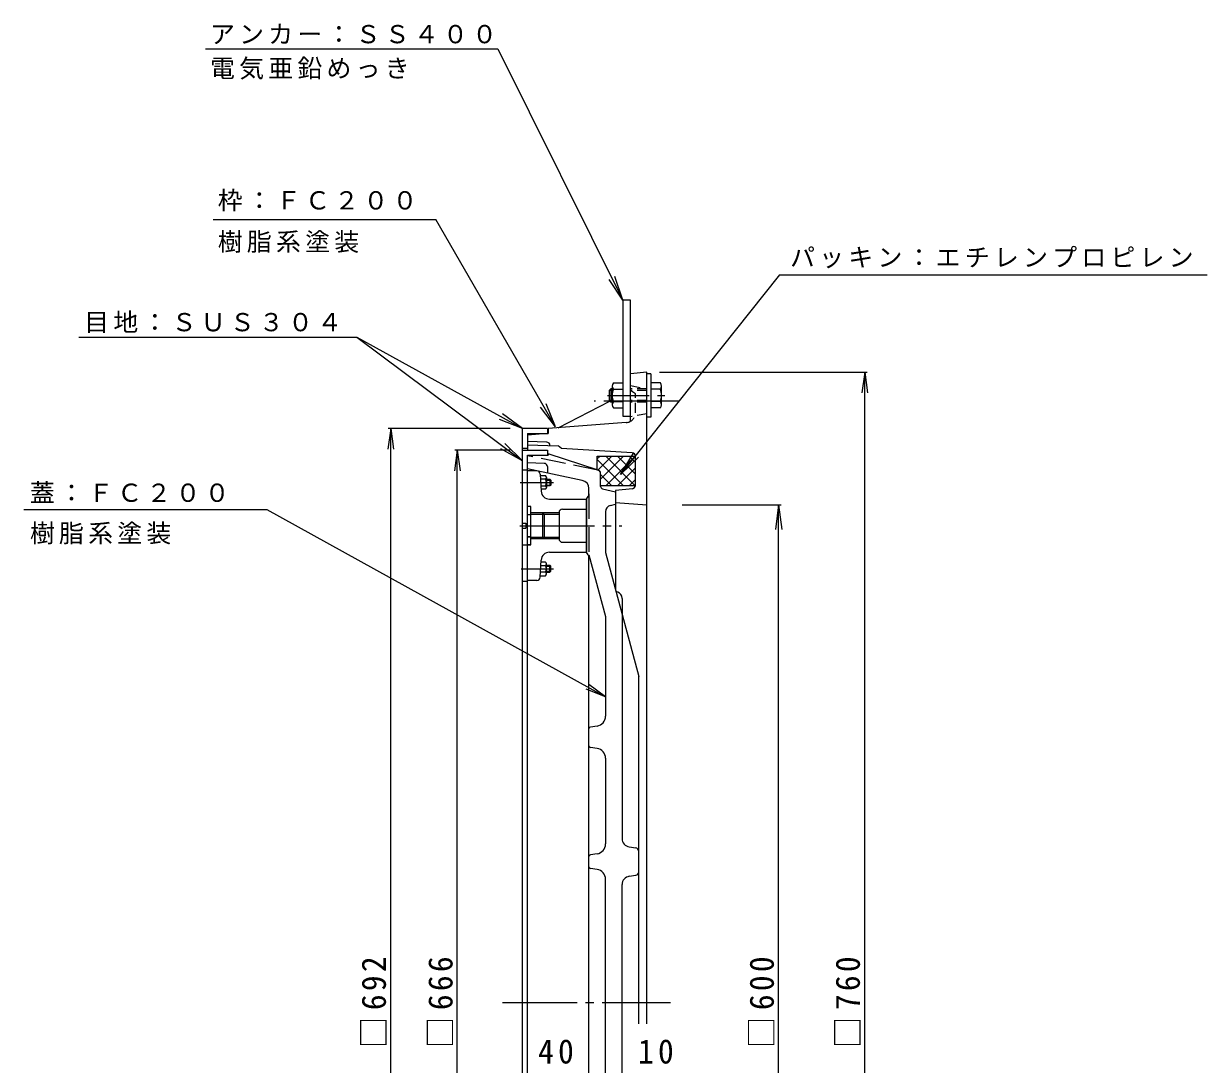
# Model space of a CAD drawing. Units: millimetres, scale not verified. Extents: x -960 to 932, y -690 to 685.
# Drawn here: x 219 to 932, y -40 to 587 of the extents above; entities that cross this region are included whole.
import ezdxf

# ---------------------------------------------------------------- set-up
doc = ezdxf.new("R2010")
doc.units = ezdxf.units.MM
doc.header["$LTSCALE"] = 5
for name, pattern in [('CHAIN1', [8, 5, -1, 1, -1]), ('CHAIN2', [12, 9, -1, 1, -1]), ('DASHED1', [1.8, 1.2, -0.6]), ('DASHED3', [4, 3, -1])]:
    doc.linetypes.add(name, pattern=pattern)
for name, color, linetype, lineweight in [('0-0_通り芯', 7, 'CHAIN2', 9), ('0-1_躯体', 2, 'Continuous', 9), ('0-2_仕上', 3, 'Continuous', 9), ('0-3_建具', 4, 'Continuous', 9), ('0-4_その他', 7, 'Continuous', 9), ('0-5_寸法', 7, 'Continuous', 9), ('0-8', 6, 'Continuous', 9), ('0-9', 4, 'Continuous', 9), ('0-A', 2, 'Continuous', 9)]:
    doc.layers.add(name, color=color, linetype=linetype, lineweight=lineweight)
doc.styles.add('ＭＳ ゴシック', font='')
doc.styles.get('ＭＳ ゴシック').set_extended_font_data('MS Gothic')

msp = doc.modelspace()

# ---------------------------------------------------------------- linework, layer by layer
at = {"layer": '0-0_通り芯'}
for p, q in [((613.403, 359.392), (562.488, 359.392)), ((518.05, 310.392), (538.111, 310.392)), ((517.731, 284.392), (579.277, 284.392)), ((518.539, 258.392), (538.111, 258.392)), ((507.403, -3.108), (608.596, -3.108))]:
    msp.add_line(p, q, dxfattribs=at)
at = {"layer": '0-1_躯体'}
for p, q in [((594.403, 376.892), (584.403, 375.892)), ((584.403, 347.266), (584.403, 375.892)), ((594.403, -15.866), (594.403, 376.892)), ((540.903, 343.404), (572.076, 359.519)), ((581.853, 346.483), (534.903, 342.953)), ((534.903, 342.953), (534.903, 339.892)), ((533.97, 334.706), (522.403, 335.092)), ((522.403, 333.089), (540.903, 332.443)), ((535.903, 332.707), (535.903, 332.618)), ((542.903, 330.818), (540.903, 332.443)), ((585.523, 328.255), (542.903, 330.818)), ((587.403, 308.682), (587.403, 326.259)), ((585.624, 306.694), (575.403, 305.558)), ((575.403, 305.558), (575.403, 245.816)), ((575.403, 298.282), (594.403, 296.892)), ((576.77, 244.349), (575.691, 244.742)), ((579.403, 240.59), (579.403, 230.888))]:
    msp.add_line(p, q, dxfattribs=at)
at = {"layer": '0-1_躯体', "linetype": 'DASHED1'}
for p, q in [((584.403, 368.892), (594.403, 366.892)), ((587.403, 363.892), (584.403, 365.892)), ((584.403, 352.283), (584.403, 365.892)), ((587.403, 352.503), (587.403, 363.892)), ((594.403, 351.892), (584.403, 350.078))]:
    msp.add_line(p, q, dxfattribs=at)
at = {"layer": '0-1_躯体', "linetype": 'CHAIN1'}
msp.add_line((599.781, 359.392), (580.536, 359.392), dxfattribs=at)
at = {"layer": '0-1_躯体', "linetype": 'DASHED3'}
msp.add_line((534.203, 339.892), (522.403, 339.005), dxfattribs=at)
at = {"layer": '0-1_躯体', "color": 7}
for p, q in [((564.403, 324.579), (566.085, 326.261)), ((564.403, 326.261), (587.403, 326.261)), ((564.403, 318.142), (564.403, 326.261)), ((564.403, 324.289), (580.01, 308.682)), ((564.842, 317.947), (573.156, 326.261)), ((566.403, 312.437), (580.227, 326.261)), ((569.501, 326.261), (587.081, 308.682)), ((569.719, 308.682), (587.298, 326.261)), ((576.572, 326.261), (587.403, 315.431)), ((583.644, 326.261), (587.403, 322.502)), ((566.403, 315.217), (572.939, 308.682)), ((576.79, 308.682), (587.403, 319.295)), ((566.603, 308.682), (587.403, 308.682)), ((583.861, 308.682), (587.403, 312.224))]:
    msp.add_line(p, q, dxfattribs=at)
at = {"layer": '0-1_躯体', "linetype": 'DASHED1'}
msp.add_arc((581.403, 352.463), 6, 274.72845, 0, dxfattribs=at)
at = {"layer": '0-1_躯体'}
for centre, radius, start, end in [((533.903, 332.707), 2, 0, 88.09074), ((585.403, 326.259), 2, 0, 86.55765), ((585.403, 308.682), 2, 276.34026, 0), ((575.403, 240.59), 4, 0, 70.01697)]:
    msp.add_arc(centre, radius, start, end, dxfattribs=at)
at = {"layer": '0-2_仕上'}
for p, q in [((519.403, -336.108), (519.403, 329.892)), ((522.403, 326.892), (534.903, 326.892)), ((522.403, -333.109), (522.403, 326.892)), ((532.477, 321.963), (522.403, 322.336)), ((555.42, 311.719), (522.403, 318.58)), ((534.403, 319.965), (534.403, 316.087)), ((566.403, 308.089), (566.403, 315.987)), ((557.903, 300.956), (557.903, 267.828)), ((559.403, 303.554), (559.403, 306.824)), ((567.571, 306.627), (575.403, 304.846)), ((575.403, 304.846), (575.403, 297.392)), ((569.403, 292.769), (569.403, 268.208)), ((572.433, 296.649), (575.403, 297.392)), ((522.403, 291.142), (524.403, 291.142)), ((524.403, 277.642), (522.403, 277.642)), ((522.403, 277.642), (524.403, 277.642)), ((559.403, 266.892), (569.403, 229.571)), ((559.403, -271.446), (559.403, 265.229)), ((569.403, 268.208), (589.403, 193.567)), ((569.403, 229.571), (569.403, 169.559)), ((579.403, 230.888), (579.403, 95.698)), ((589.403, -15.866), (589.403, 193.567)), ((564.293, 163.625), (560.255, 163.019)), ((564.293, 150.158), (560.255, 150.764)), ((569.403, 144.225), (569.403, 92.559)), ((564.293, 86.625), (560.255, 86.02)), ((583.661, 90.753), (587.7, 90.147)), ((564.293, 77.158), (560.255, 77.764)), ((583.661, 73.03), (587.7, 73.636)), ((569.403, -77.441), (569.403, 71.225)), ((579.403, -74.302), (579.403, 68.086))]:
    msp.add_line(p, q, dxfattribs=at)
at = {"layer": '0-2_仕上', "linetype": 'DASHED3'}
for p, q in [((564.81, 317.768), (522.403, 326.58)), ((559.403, 303.554), (559.403, 265.229))]:
    msp.add_line(p, q, dxfattribs=at)
at = {"layer": '0-2_仕上'}
msp.add_lwpolyline([(565.024, 317.888), (534.903, 327.728), (534.903, 326.892)], dxfattribs=at)
for centre, radius, start, end in [((532.403, 319.965), 2, 0, 87.87877), ((564.403, 315.987), 2, 0, 71.90755), ((554.403, 306.824), 5, 0, 78.26144), ((567.903, 308.089), 1.5, 180, 257.19554), ((556.403, 303.554), 3, 299.99959, 0), ((573.403, 292.769), 4, 104.03616, 180), ((556.403, 265.229), 3, 0, 60.00041), ((563.403, 169.559), 6, 278.53067, 0), ((560.403, 162.031), 1, 98.53058, 180), ((560.403, 151.753), 1, 180, 261.46942), ((563.403, 144.225), 6, 0, 81.46933), ((584.403, 95.698), 5, 180, 261.46925), ((560.403, 85.031), 1, 98.53058, 180), ((563.403, 92.559), 6, 278.53067, 0), ((587.403, 88.169), 2, 0, 81.46866), ((560.403, 78.753), 1, 180, 261.46942), ((563.403, 71.225), 6, 0, 81.46933), ((584.403, 68.086), 5, 98.53075, 180), ((587.403, 75.614), 2, 278.53134, 0)]:
    msp.add_arc(centre, radius, start, end, dxfattribs=at)
at = {"layer": '0-2_仕上', "linetype": 'DASHED3'}
msp.add_arc((564.403, 315.81), 2, 0, 78.26176, dxfattribs=at)
at = {"layer": '0-3_建具'}
for p, q in [((584.403, 420.391), (579.903, 420.391)), ((579.903, 420.391), (579.903, 350.391)), ((584.403, 350.391), (584.403, 420.391)), ((579.903, 350.391), (584.403, 350.391))]:
    msp.add_line(p, q, dxfattribs=at)
at = {"layer": '0-4_その他'}
for p, q in [((601.903, 376.892), (727.138, 376.892)), ((725.638, 376.892), (724.007, 364.498)), ((725.638, -383.109), (725.638, 376.892)), ((725.638, 376.892), (727.27, 364.498)), ((439.9, 342.891), (438.268, 330.498)), ((511.903, 342.891), (438.4, 342.891)), ((439.9, -349.108), (439.9, 342.891)), ((439.9, 342.891), (441.531, 330.498)), ((480.061, 329.891), (478.43, 317.498)), ((511.903, 329.891), (478.561, 329.891)), ((480.061, -336.109), (480.061, 329.891)), ((480.061, 329.891), (481.693, 317.498)), ((615.603, 296.892), (675.256, 296.892)), ((673.756, 296.892), (671.799, 282.02)), ((673.756, -303.108), (673.756, 296.892)), ((673.756, 296.892), (675.714, 282.02))]:
    msp.add_line(p, q, dxfattribs=at)
at = {"layer": '0-5_寸法'}
for p, q in [((328.239, 571.859), (504.435, 571.859)), ((332.894, 468.924), (467.141, 468.924)), ((539.309, 343.924), (467.141, 468.924)), ((674.388, 435.506), (932.198, 435.506)), ((579.903, 420.391), (575.023, 434.575)), ((251.995, 397.96), (419.566, 397.96)), ((419.566, 397.96), (519.403, 342.891)), ((419.566, 397.96), (519.403, 323.403)), ((539.309, 343.924), (533.569, 357.782)), ((519.403, 342.891), (507.327, 351.789)), ((539.309, 343.924), (530.178, 355.824)), ((519.403, 342.891), (505.435, 348.36)), ((519.403, 323.403), (506.316, 330.733)), ((519.403, 323.403), (508.659, 333.87)), ((578.52, 315.272), (589.323, 325.679)), ((218.649, 294.054), (365.296, 294.054)), ((365.296, 294.054), (569.403, 181.214)), ((569.403, 181.214), (557.768, 185.782)), ((569.403, 181.214), (559.346, 188.638))]:
    msp.add_line(p, q, dxfattribs=at)
for points in [[(504.435, 571.859), (579.903, 420.391), (571.518, 432.829)], [(674.388, 435.506), (578.52, 315.272), (586.261, 328.121)]]:
    msp.add_lwpolyline(points, dxfattribs=at)
at = {"layer": '0-8'}
for p, q in [((522.403, 317.892), (519.403, 317.892)), ((528.017, 317.392), (522.403, 317.392)), ((522.403, 251.392), (522.403, 317.392)), ((530.014, 315.509), (530.626, 305.098)), ((530.071, 314.542), (533.253, 314.542)), ((533.253, 312.392), (530.197, 312.392)), ((530.432, 308.392), (533.253, 308.392)), ((533.753, 313.467), (533.753, 307.367)), ((533.753, 312.392), (535.903, 312.392)), ((533.753, 311.892), (536.403, 311.892)), ((533.753, 308.892), (536.403, 308.892)), ((535.903, 312.392), (536.403, 311.892)), ((533.253, 306.342), (530.553, 306.342)), ((535.618, 300.392), (557.903, 300.392)), ((557.903, 268.392), (557.903, 300.392)), ((524.403, 295.892), (522.403, 295.892)), ((524.403, 272.892), (524.403, 295.892)), ((543.403, 294.392), (557.903, 294.392)), ((522.403, 291.142), (524.403, 291.142)), ((524.403, 292.392), (541.403, 292.392)), ((524.403, 291.392), (541.403, 291.392)), ((541.403, 292.392), (541.403, 276.392)), ((524.403, 277.642), (522.403, 277.642)), ((524.403, 272.892), (522.403, 272.892)), ((524.403, 277.392), (541.403, 277.392)), ((541.403, 276.392), (524.403, 276.392)), ((543.403, 274.392), (557.903, 274.392)), ((535.618, 268.392), (557.903, 268.392)), ((530.014, 253.274), (530.626, 263.685)), ((530.432, 260.392), (533.253, 260.392)), ((533.253, 262.442), (530.553, 262.442)), ((533.753, 255.316), (533.753, 261.417)), ((535.903, 260.392), (533.753, 260.392)), ((533.753, 256.892), (536.403, 256.892)), ((535.903, 256.392), (535.903, 260.392)), ((536.403, 256.892), (536.403, 259.892)), ((519.403, 250.892), (522.403, 250.892)), ((528.017, 251.392), (522.403, 251.392)), ((530.071, 254.242), (533.253, 254.242)), ((533.253, 256.392), (530.197, 256.392))]:
    msp.add_line(p, q, dxfattribs=at)
for points in [[(535.903, 312.392), (535.903, 308.392), (533.753, 308.392)], [(536.403, 311.892), (536.403, 308.892), (535.903, 308.392)], [(533.753, 259.892), (536.403, 259.892), (535.903, 260.392)], [(533.753, 256.392), (535.903, 256.392), (536.403, 256.892)]]:
    msp.add_lwpolyline(points, dxfattribs=at)
for centre, radius, start, end in [((528.017, 315.392), 2, 3.36647, 90), ((532.347, 313.467), 1.406, 310.1122, 49.88782), ((529.503, 310.392), 4.25, 331.92752, 28.07249), ((532.452, 307.367), 1.301, 307.99332, 52.0067), ((535.618, 305.392), 5, 183.36647, 270), ((543.403, 292.392), 2, 90, 180), ((543.403, 276.392), 2, 180, 270), ((535.618, 263.392), 5, 90, 176.63354), ((532.452, 261.417), 1.301, 307.99332, 52.0067), ((529.503, 258.392), 4.25, 331.92752, 28.07249), ((528.017, 253.392), 2, 270, 356.63354), ((532.347, 255.316), 1.406, 310.1122, 49.88782)]:
    msp.add_arc(centre, radius, start, end, dxfattribs=at)
at = {"layer": '0-9'}
for p, q in [((519.403, -349.108), (519.403, 342.892)), ((534.403, 342.892), (519.403, 342.892)), ((534.403, 342.892), (534.403, 339.892)), ((522.403, 339.892), (522.403, 329.892)), ((522.403, 339.892), (534.903, 339.892)), ((522.403, 330.892), (519.403, 330.892)), ((519.403, 285.892), (521.403, 285.892)), ((521.403, 285.892), (521.403, 282.892)), ((531.403, 292.392), (531.403, 276.392)), ((519.403, 282.892), (521.403, 282.892)), ((519.403, 272.892), (524.403, 272.892))]:
    msp.add_line(p, q, dxfattribs=at)
for points in [[(519.403, 329.892), (534.403, 329.892), (534.403, 326.892)], [(531.403, 292.392), (532.403, 291.392), (532.403, 277.392), (531.403, 276.392)]]:
    msp.add_lwpolyline(points, dxfattribs=at)
at = {"layer": '0-A'}
for p, q in [((596.703, 375.892), (594.403, 375.892)), ((596.703, 375.892), (596.703, 349.891)), ((571.703, 365.891), (572.703, 366.892)), ((573.403, 366.892), (572.703, 366.892)), ((572.703, 366.892), (572.703, 358.891)), ((573.403, 368.515), (573.403, 357.268)), ((574.125, 370.391), (579.903, 370.391)), ((574.125, 366.638), (579.903, 366.638)), ((602.481, 370.391), (596.703, 370.391)), ((602.481, 366.638), (596.703, 366.638)), ((603.203, 357.268), (603.203, 368.515)), ((573.403, 358.891), (572.703, 358.891)), ((574.125, 359.144), (579.903, 359.144)), ((602.481, 359.144), (596.703, 359.144)), ((574.125, 355.392), (579.903, 355.392)), ((596.703, 349.891), (594.403, 349.891)), ((602.481, 355.392), (596.703, 355.392))]:
    msp.add_line(p, q, dxfattribs=at)
at = {"layer": '0-A', "linetype": 'DASHED1'}
for p, q in [((594.403, 366.892), (584.403, 366.892)), ((594.403, 365.892), (584.403, 365.892)), ((594.403, 359.891), (584.403, 359.891)), ((594.403, 358.891), (584.403, 358.891))]:
    msp.add_line(p, q, dxfattribs=at)
at = {"layer": '0-A', "linetype": 'CHAIN1'}
msp.add_line((570.669, 362.891), (605.182, 362.891), dxfattribs=at)
at = {"layer": '0-A'}
for points in [[(573.403, 365.891), (571.703, 365.891), (571.703, 359.891)], [(573.403, 359.891), (571.703, 359.891), (572.703, 358.891)]]:
    msp.add_lwpolyline(points, dxfattribs=at)
for centre, radius, start, end in [((576.203, 368.515), 2.8, 137.92537, 222.07443), ((583.492, 362.891), 10.089, 158.19786, 201.80016), ((600.403, 368.515), 2.8, 317.92572, 42.07428), ((593.114, 362.891), 10.089, 338.19786, 21.80214), ((576.203, 357.268), 2.8, 137.92557, 222.07463), ((600.403, 357.268), 2.8, 317.92537, 42.07443)]:
    msp.add_arc(centre, radius, start, end, dxfattribs=at)

# ---------------------------------------------------------------- texts
at = {"layer": '0-4_その他', "color": 2, "char_height": 14.66, "attachment_point": 7, "rotation": 90, "style": 'ＭＳ ゴシック'}
for s, insert in [('\\T1.21;\\W0.95;□692', (437.4, -30.609)), ('\\T1.21;\\W0.95;□666', (477.561, -30.609)), ('\\T1.21;\\W0.95;□600', (671.256, -30.608)), ('\\T1.21;\\W0.95;□760', (723.138, -30.609))]:
    msp.add_mtext(s, dxfattribs=dict(at, insert=insert))
at = {"layer": '0-4_その他', "color": 2, "char_height": 14.66, "attachment_point": 7, "style": 'ＭＳ ゴシック'}
for s, insert in [('\\T1.27;\\W0.95;40', (528.778, -40.033)), ('\\T1.27;\\W0.95;10', (589.017, -40.033))]:
    msp.add_mtext(s, dxfattribs=dict(at, insert=insert))
at = {"layer": '0-5_寸法', "char_height": 11, "attachment_point": 7, "style": 'ＭＳ ゴシック'}
for s, insert in [('\\T1.17;アンカー：ＳＳ４００', (330.983, 574.609)), ('\\T1.17;電気亜鉛めっき', (330.983, 553.288)), ('\\T1.17;枠：ＦＣ２００', (335.649, 473.79)), ('\\T1.17;樹脂系塗装', (335.649, 448.79)), ('\\T1.17;パッキン：エチレンプロピレン', (680.668, 439.512)), ('\\T1.17;目地：ＳＵＳ３０４', (255.139, 400.459)), ('\\T1.17;蓋：ＦＣ２００', (222.416, 298.081)), ('\\T1.17;樹脂系塗装', (222.416, 273.081))]:
    msp.add_mtext(s, dxfattribs=dict(at, insert=insert))

doc.saveas('drawing.dxf')
